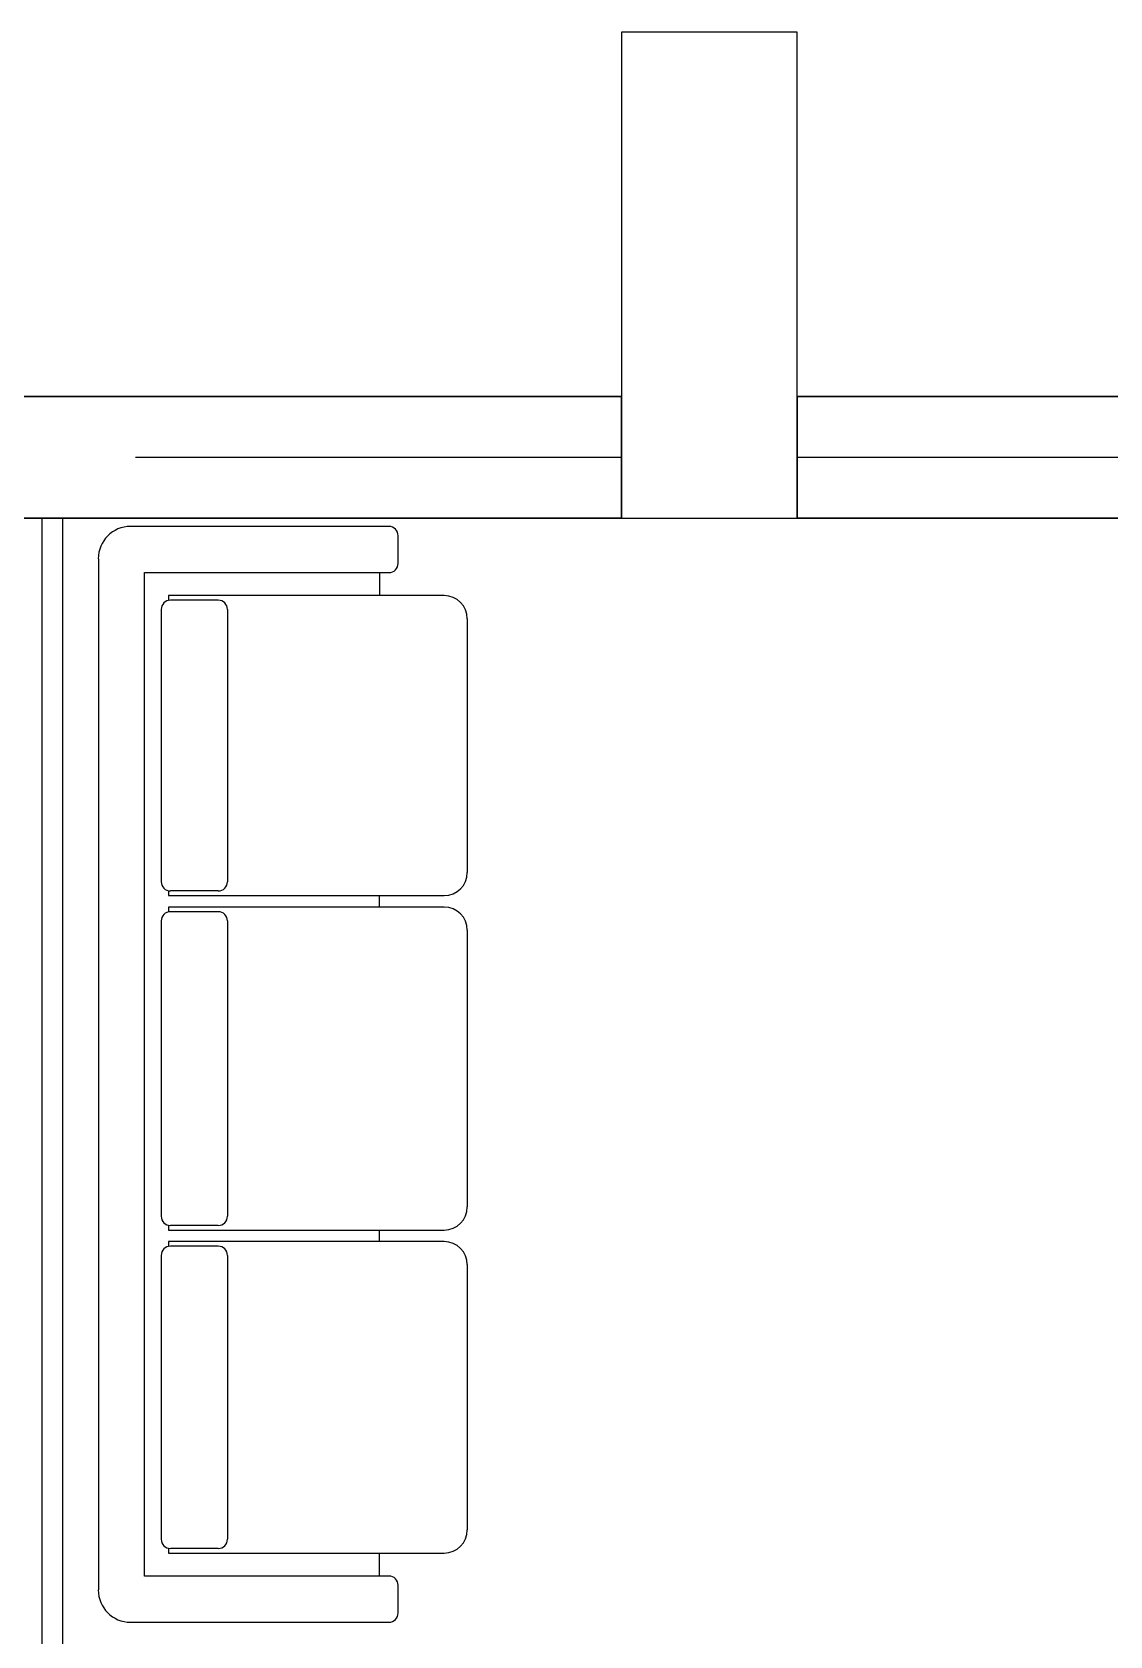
# Model space of a CAD drawing. Header units: millimetres. Extents: x 1993 to 4093, y 1262 to 2017.
# Drawn here: x 2213 to 2292.9, y 1625.3 to 1744.1 of the extents above; entities that cross this region are included whole.
import ezdxf

# ---------------------------------------------------------------- set-up
doc = ezdxf.new("R2010")
doc.units = ezdxf.units.MM
for name, color, linetype in [('COLUMN', 251, 'Continuous'), ('FACADE', 140, 'Continuous'), ('PLANNER', 3, 'Continuous')]:
    doc.layers.add(name, color=color, linetype=linetype)
for name, color, linetype, lineweight in [('FLR CARPET', 254, 'Continuous', 15), ('SOFA 3S', 251, 'Continuous', 25), ('WALL', 251, 'Continuous', 30)]:
    doc.layers.add(name, color=color, linetype=linetype, lineweight=lineweight)
doc.layers.add('PARTITION GYP 75mm', color=7, linetype='Continuous', lineweight=25, true_color=0xdb0000)

# ---------------------------------------------------------------- blocks, each defined once
blk = doc.blocks.new('SOFA 3 SETER')
at = {"layer": 'SOFA 3S'}
for p, q in [((9.2, 47.5), (-13.2, 47.5)), ((10, 44.3), (10, 46.7)), ((-15.99, 44.7), (-15.99, -44.7)), ((-12, -43.5), (-12, 43.5)), ((-12, 43.5), (9.2, 43.5)), ((8.4, 43.5), (8.4, 41.5)), ((14, 41.5), (-9.91, 41.5)), ((-9.91, 41.5), (-9.91, 41.08)), ((-5.6, 41.1), (-9.74, 41.1)), ((-10.54, 40.3), (-10.54, 16.7)), ((-4.8, 40.3), (-4.8, 16.7)), ((15.99, 39.5), (15.99, 17.5)), ((-9.91, 15.92), (-9.91, 15.5)), ((-9.91, 15.5), (14, 15.5)), ((-5.6, 15.9), (-9.74, 15.9)), ((8.4, 14.5), (8.4, 15.5)), ((14, 14.5), (-9.91, 14.5)), ((-9.91, 14.5), (-9.91, 14.08)), ((-5.6, 14.1), (-9.74, 14.1)), ((-10.54, 13.3), (-10.54, -12.3)), ((-4.8, 13.3), (-4.8, -12.3)), ((15.99, 12.5), (15.99, -11.5)), ((-9.91, -13.08), (-9.91, -13.5)), ((-9.91, -13.5), (14, -13.5)), ((-5.6, -13.1), (-9.74, -13.1)), ((8.4, -14.5), (8.4, -13.5)), ((14, -14.5), (-9.91, -14.5)), ((-9.91, -14.5), (-9.91, -14.92)), ((-5.6, -14.9), (-9.74, -14.9)), ((-10.54, -15.7), (-10.54, -40.3)), ((-4.8, -15.7), (-4.8, -40.3)), ((15.99, -16.5), (15.99, -39.5)), ((-9.91, -41.08), (-9.91, -41.5)), ((-9.91, -41.5), (14, -41.5)), ((-5.6, -41.1), (-9.74, -41.1)), ((8.4, -43.5), (8.4, -41.5)), ((9.2, -43.5), (-12, -43.5)), ((10, -46.7), (10, -44.3)), ((-13.2, -47.5), (9.2, -47.5))]:
    blk.add_line(p, q, dxfattribs=at)
for centre, radius, start, end in [((-13.2, 44.7), 2.8, 90, 180), ((9.2, 46.7), 0.8, 0, 90), ((9.2, 44.3), 0.8, 270, 0), ((-9.74, 40.3), 0.8, 90, 180), ((-5.6, 40.3), 0.8, 0, 90), ((14, 39.5), 2, 0, 90), ((-9.74, 16.7), 0.8, 180, 270), ((-5.6, 16.7), 0.8, 270, 0), ((14, 17.5), 2, 270, 0), ((-9.74, 13.3), 0.8, 90, 180), ((-5.6, 13.3), 0.8, 0, 90), ((14, 12.5), 2, 0, 90), ((-9.74, -12.3), 0.8, 180, 270), ((-5.6, -12.3), 0.8, 270, 0), ((14, -11.5), 2, 270, 0), ((-9.74, -15.7), 0.8, 90, 180), ((-5.6, -15.7), 0.8, 0, 90), ((14, -16.5), 2, 0, 90), ((-9.74, -40.3), 0.8, 180, 270), ((-5.6, -40.3), 0.8, 270, 0), ((14, -39.5), 2, 270, 0), ((9.2, -44.3), 0.8, 0, 90), ((-13.2, -44.7), 2.8, 180, 270), ((9.2, -46.7), 0.8, 270, 0)]:
    blk.add_arc(centre, radius, start, end, dxfattribs=at)
blk = doc.blocks.new('DIRECTOR CABIN 01')
at = {"layer": 'PLANNER', "ltscale": 25}
blk.add_lwpolyline([(96475.84, 8642.66), (96300.44, 8642.66), (96300.44, 8762.75), (96475.84, 8762.75)], close=True, dxfattribs=at)
blk = doc.blocks.new('MANAGER CABIN 01')
at = {"layer": 'PLANNER', "ltscale": 25}
blk.add_lwpolyline([(96300.44, 8762.75), (96198.36, 8762.75), (96198.36, 8642.67), (96300.44, 8642.67)], close=True, dxfattribs=at)

msp = doc.modelspace()

# ---------------------------------------------------------------- linework, layer by layer
at = {"layer": 'COLUMN', "ltscale": 25}
msp.add_lwpolyline([(2256.7, 1708.09), (2269.7, 1708.09), (2269.7, 1744.09), (2256.7, 1744.09)], close=True, dxfattribs=at)
at = {"layer": 'FACADE', "ltscale": 25}
for points in [[(2220.7, 1712.59), (2256.7, 1712.59)], [(2269.7, 1712.59), (2365.7, 1712.59)]]:
    msp.add_lwpolyline(points, dxfattribs=at)
at = {"layer": 'FLR CARPET', "ltscale": 25}
msp.add_lwpolyline([(2215.28, 1588), (2387.67, 1588), (2387.67, 1708.09), (2215.28, 1708.09)], close=True, dxfattribs=at)
at = {"layer": 'PARTITION GYP 75mm', "ltscale": 25}
msp.add_lwpolyline([(2212.28, 1708.09), (2215.28, 1708.09), (2215.28, 1588), (2212.28, 1588)], close=True, dxfattribs=at)
at = {"layer": 'WALL', "ltscale": 25}
for points in [[(2172.7, 1708.09), (2256.7, 1708.09), (2256.7, 1717.09), (2172.7, 1717.09)], [(2269.7, 1708.09), (2365.7, 1708.09), (2365.7, 1717.09), (2269.7, 1717.09)]]:
    msp.add_lwpolyline(points, close=True, dxfattribs=at)

# ---------------------------------------------------------------- block references
at = {"layer": 'PLANNER'}
for name in ['MANAGER CABIN 01', 'DIRECTOR CABIN 01']:
    msp.add_blockref(name, (-94086.66, -7054.66), dxfattribs=at)
at = {"layer": 'SOFA 3S', "xscale": 0.854450480715278, "yscale": 0.854450480715278, "zscale": 0.854450480715278}
msp.add_blockref('SOFA 3 SETER', (2231.6, 1666.88), dxfattribs=at)

doc.saveas('drawing.dxf')
